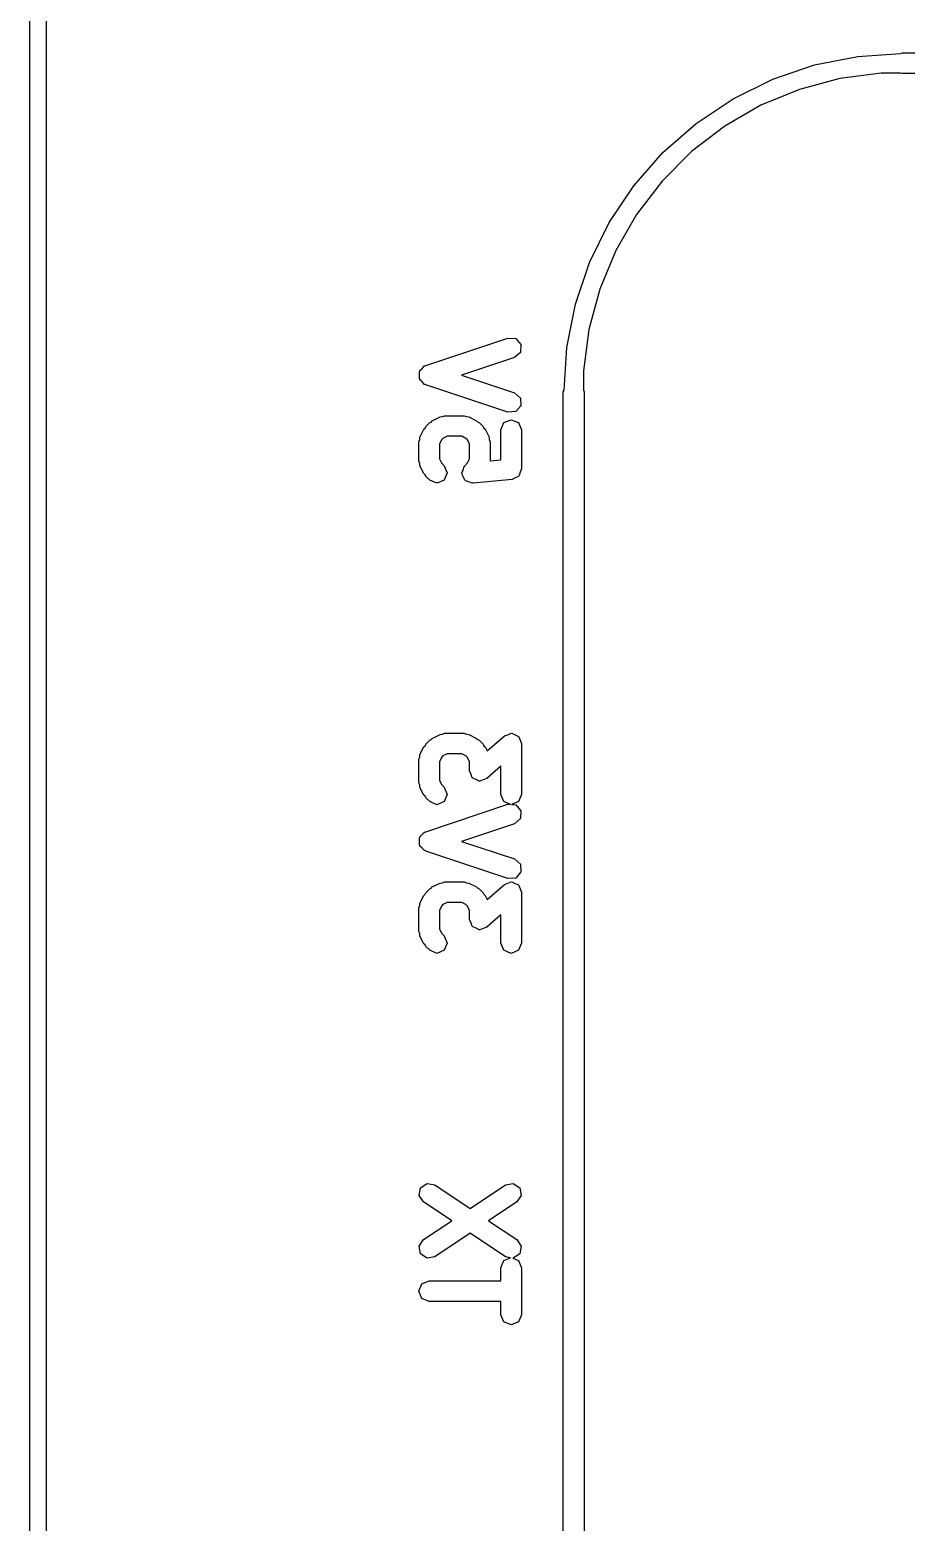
# Model space of a CAD drawing. Extents: x 111.8 to 137.6, y -130 to -95.3.
# Drawn here: x 111.79 to 117.13, y -109.27 to -100.18 of the extents above; entities that cross this region are included whole.
import ezdxf

# ---------------------------------------------------------------- set-up
doc = ezdxf.new("R2010")
doc.units = 0
doc.layers.add('BLACK', color=7, linetype='CONTINUOUS')

msp = doc.modelspace()

# ---------------------------------------------------------------- linework, layer by layer
at = {"layer": 'BLACK', "linetype": 'CONTINUOUS'}
for p, q in [((111.794, -129.063), (111.794, -96.3066)), ((111.894, -96.3166), (111.894, -129.053)), ((116.573, -100.398), (116.837, -100.346)), ((116.837, -100.346), (117.096, -100.329)), ((117.096, -100.329), (117.106, -100.324)), ((117.106, -100.324), (134.106, -100.324)), ((116.318, -100.485), (116.573, -100.398)), ((116.979, -100.448), (116.727, -100.481)), ((117.097, -100.448), (116.979, -100.448)), ((117.106, -100.451), (117.097, -100.448)), ((134.106, -100.451), (117.106, -100.451)), ((116.076, -100.604), (116.318, -100.485)), ((116.481, -100.547), (116.246, -100.644)), ((116.727, -100.481), (116.481, -100.547)), ((115.852, -100.754), (116.076, -100.604)), ((116.246, -100.644), (116.026, -100.771)), ((115.649, -100.931), (115.852, -100.754)), ((116.026, -100.771), (115.824, -100.926)), ((115.472, -101.134), (115.649, -100.931)), ((115.824, -100.926), (115.644, -101.106)), ((115.644, -101.106), (115.489, -101.308)), ((115.322, -101.358), (115.472, -101.134)), ((115.203, -101.6), (115.322, -101.358)), ((115.489, -101.308), (115.362, -101.528)), ((115.362, -101.528), (115.265, -101.763)), ((115.116, -101.855), (115.203, -101.6)), ((115.265, -101.763), (115.199, -102.009)), ((115.064, -102.119), (115.116, -101.855)), ((115.199, -102.009), (115.166, -102.261)), ((114.205, -102.228), (114.705, -102.061)), ((114.705, -102.061), (114.753, -102.064)), ((114.753, -102.064), (114.784, -102.1)), ((114.784, -102.1), (114.781, -102.148)), ((114.745, -102.18), (114.423, -102.287)), ((114.781, -102.148), (114.745, -102.18)), ((115.047, -102.378), (115.064, -102.119)), ((114.166, -102.267), (114.169, -102.264)), ((114.167, -102.287), (114.166, -102.267)), ((114.166, -102.307), (114.167, -102.287)), ((114.169, -102.259), (114.184, -102.246)), ((114.169, -102.264), (114.169, -102.259)), ((114.184, -102.246), (114.197, -102.231)), ((114.197, -102.231), (114.202, -102.231)), ((114.202, -102.231), (114.205, -102.228)), ((114.423, -102.287), (114.745, -102.394)), ((115.166, -102.261), (115.166, -102.379)), ((114.169, -102.31), (114.166, -102.307)), ((114.169, -102.315), (114.169, -102.31)), ((114.184, -102.328), (114.169, -102.315)), ((114.197, -102.343), (114.184, -102.328)), ((114.202, -102.343), (114.197, -102.343)), ((114.205, -102.346), (114.202, -102.343)), ((114.705, -102.513), (114.205, -102.346)), ((115.042, -102.388), (115.047, -102.378)), ((115.166, -102.379), (115.169, -102.388)), ((114.745, -102.394), (114.781, -102.426)), ((114.781, -102.426), (114.784, -102.473)), ((115.042, -116.188), (115.042, -102.388)), ((115.169, -102.388), (115.169, -116.188)), ((114.245, -102.564), (114.292, -102.541)), ((114.292, -102.541), (114.307, -102.539)), ((114.307, -102.539), (114.32, -102.534)), ((114.32, -102.534), (114.439, -102.534)), ((114.439, -102.534), (114.453, -102.539)), ((114.453, -102.539), (114.467, -102.541)), ((114.467, -102.541), (114.515, -102.564)), ((114.681, -102.576), (114.725, -102.558)), ((114.753, -102.509), (114.705, -102.513)), ((114.725, -102.558), (114.769, -102.576)), ((114.784, -102.473), (114.753, -102.509)), ((114.169, -102.664), (114.193, -102.616)), ((114.193, -102.616), (114.201, -102.609)), ((114.201, -102.609), (114.205, -102.6)), ((114.205, -102.6), (114.229, -102.576)), ((114.229, -102.576), (114.238, -102.572)), ((114.238, -102.572), (114.245, -102.564)), ((114.515, -102.564), (114.522, -102.572)), ((114.522, -102.572), (114.531, -102.576)), ((114.531, -102.576), (114.555, -102.6)), ((114.555, -102.6), (114.559, -102.609)), ((114.559, -102.609), (114.567, -102.616)), ((114.567, -102.616), (114.591, -102.664)), ((114.663, -102.62), (114.681, -102.576)), ((114.663, -102.802), (114.663, -102.62)), ((114.769, -102.576), (114.788, -102.62)), ((114.788, -102.62), (114.788, -102.858)), ((114.163, -102.692), (114.168, -102.678)), ((114.163, -102.811), (114.163, -102.692)), ((114.168, -102.678), (114.169, -102.664)), ((114.3, -102.681), (114.288, -102.706)), ((114.288, -102.706), (114.288, -102.796)), ((114.31, -102.672), (114.3, -102.681)), ((114.335, -102.659), (114.31, -102.672)), ((114.425, -102.659), (114.335, -102.659)), ((114.45, -102.672), (114.425, -102.659)), ((114.46, -102.681), (114.45, -102.672)), ((114.472, -102.706), (114.46, -102.681)), ((114.472, -102.796), (114.472, -102.706)), ((114.591, -102.664), (114.592, -102.678)), ((114.592, -102.678), (114.597, -102.692)), ((114.597, -102.692), (114.597, -102.808)), ((114.168, -102.824), (114.163, -102.811)), ((114.169, -102.839), (114.168, -102.824)), ((114.288, -102.796), (114.3, -102.821)), ((114.3, -102.821), (114.317, -102.838)), ((114.443, -102.838), (114.46, -102.821)), ((114.46, -102.821), (114.472, -102.796)), ((114.597, -102.808), (114.663, -102.802)), ((114.193, -102.886), (114.169, -102.839)), ((114.201, -102.893), (114.193, -102.886)), ((114.205, -102.903), (114.201, -102.893)), ((114.229, -102.926), (114.205, -102.903)), ((114.317, -102.838), (114.335, -102.882)), ((114.335, -102.882), (114.317, -102.926)), ((114.425, -102.882), (114.433, -102.863)), ((114.426, -102.885), (114.425, -102.882)), ((114.425, -102.888), (114.426, -102.885)), ((114.435, -102.907), (114.425, -102.888)), ((114.433, -102.863), (114.439, -102.843)), ((114.443, -102.926), (114.435, -102.907)), ((114.439, -102.843), (114.442, -102.841)), ((114.442, -102.841), (114.443, -102.838)), ((114.731, -102.921), (114.493, -102.944)), ((114.75, -102.911), (114.731, -102.921)), ((114.769, -102.903), (114.75, -102.911)), ((114.771, -102.899), (114.769, -102.903)), ((114.774, -102.898), (114.771, -102.899)), ((114.78, -102.878), (114.774, -102.898)), ((114.788, -102.858), (114.78, -102.878)), ((114.273, -102.945), (114.229, -102.926)), ((114.317, -102.926), (114.273, -102.945)), ((114.446, -102.928), (114.443, -102.926)), ((114.448, -102.931), (114.446, -102.928)), ((114.468, -102.937), (114.448, -102.931)), ((114.487, -102.945), (114.468, -102.937)), ((114.49, -102.943), (114.487, -102.945)), ((114.493, -102.944), (114.49, -102.943)), ((114.307, -104.473), (114.32, -104.467)), ((114.32, -104.467), (114.439, -104.467)), ((114.439, -104.467), (114.453, -104.473)), ((114.705, -104.476), (114.725, -104.467)), ((114.725, -104.467), (114.727, -104.468)), ((114.727, -104.468), (114.729, -104.467)), ((114.729, -104.467), (114.749, -104.477)), ((114.169, -104.597), (114.193, -104.549)), ((114.193, -104.549), (114.201, -104.543)), ((114.201, -104.543), (114.205, -104.533)), ((114.205, -104.533), (114.229, -104.509)), ((114.229, -104.509), (114.238, -104.505)), ((114.238, -104.505), (114.245, -104.498)), ((114.245, -104.498), (114.292, -104.474)), ((114.292, -104.474), (114.307, -104.473)), ((114.453, -104.473), (114.467, -104.474)), ((114.467, -104.474), (114.515, -104.498)), ((114.515, -104.498), (114.522, -104.505)), ((114.522, -104.505), (114.531, -104.509)), ((114.531, -104.509), (114.555, -104.533)), ((114.555, -104.533), (114.559, -104.543)), ((114.559, -104.543), (114.567, -104.549)), ((114.567, -104.549), (114.579, -104.574)), ((114.579, -104.574), (114.684, -104.483)), ((114.684, -104.483), (114.705, -104.476)), ((114.749, -104.477), (114.769, -104.486)), ((114.769, -104.486), (114.77, -104.488)), ((114.77, -104.488), (114.772, -104.489)), ((114.772, -104.489), (114.779, -104.509)), ((114.779, -104.509), (114.788, -104.53)), ((114.788, -104.53), (114.788, -104.839)), ((114.163, -104.625), (114.168, -104.612)), ((114.163, -104.768), (114.163, -104.625)), ((114.168, -104.612), (114.169, -104.597)), ((114.3, -104.614), (114.288, -104.64)), ((114.288, -104.64), (114.288, -104.753)), ((114.31, -104.605), (114.3, -104.614)), ((114.335, -104.592), (114.31, -104.605)), ((114.425, -104.592), (114.335, -104.592)), ((114.45, -104.605), (114.425, -104.592)), ((114.46, -104.614), (114.45, -104.605)), ((114.472, -104.64), (114.46, -104.614)), ((114.472, -104.696), (114.472, -104.64)), ((114.481, -104.717), (114.472, -104.696)), ((114.488, -104.738), (114.481, -104.717)), ((114.49, -104.739), (114.488, -104.738)), ((114.491, -104.741), (114.49, -104.739)), ((114.511, -104.749), (114.491, -104.741)), ((114.663, -104.667), (114.576, -104.743)), ((114.663, -104.839), (114.663, -104.667)), ((114.168, -104.781), (114.163, -104.768)), ((114.169, -104.796), (114.168, -104.781)), ((114.193, -104.843), (114.169, -104.796)), ((114.288, -104.753), (114.3, -104.778)), ((114.3, -104.778), (114.317, -104.795)), ((114.317, -104.795), (114.335, -104.839)), ((114.531, -104.759), (114.511, -104.749)), ((114.533, -104.758), (114.531, -104.759)), ((114.535, -104.759), (114.533, -104.758)), ((114.555, -104.751), (114.535, -104.759)), ((114.576, -104.743), (114.555, -104.751)), ((114.201, -104.85), (114.193, -104.843)), ((114.205, -104.86), (114.201, -104.85)), ((114.229, -104.883), (114.205, -104.86)), ((114.205, -105.066), (114.705, -104.899)), ((114.273, -104.902), (114.229, -104.883)), ((114.317, -104.883), (114.273, -104.902)), ((114.335, -104.839), (114.317, -104.883)), ((114.681, -104.883), (114.663, -104.839)), ((114.721, -104.9), (114.681, -104.883)), ((114.705, -104.899), (114.721, -104.9)), ((114.769, -104.883), (114.728, -104.901)), ((114.728, -104.901), (114.753, -104.902)), ((114.753, -104.902), (114.784, -104.939)), ((114.788, -104.839), (114.769, -104.883)), ((114.781, -104.986), (114.745, -105.018)), ((114.784, -104.939), (114.781, -104.986)), ((114.166, -105.105), (114.169, -105.102)), ((114.169, -105.097), (114.184, -105.084)), ((114.169, -105.102), (114.169, -105.097)), ((114.184, -105.084), (114.197, -105.069)), ((114.197, -105.069), (114.202, -105.069)), ((114.202, -105.069), (114.205, -105.066)), ((114.745, -105.018), (114.423, -105.125)), ((114.167, -105.125), (114.166, -105.105)), ((114.166, -105.145), (114.167, -105.125)), ((114.169, -105.148), (114.166, -105.145)), ((114.169, -105.153), (114.169, -105.148)), ((114.184, -105.166), (114.169, -105.153)), ((114.197, -105.181), (114.184, -105.166)), ((114.202, -105.181), (114.197, -105.181)), ((114.205, -105.184), (114.202, -105.181)), ((114.705, -105.351), (114.205, -105.184)), ((114.423, -105.125), (114.745, -105.232)), ((114.745, -105.232), (114.781, -105.264)), ((114.781, -105.264), (114.784, -105.311)), ((114.307, -105.378), (114.32, -105.372)), ((114.32, -105.372), (114.439, -105.372)), ((114.439, -105.372), (114.453, -105.378)), ((114.753, -105.348), (114.705, -105.351)), ((114.705, -105.38), (114.725, -105.372)), ((114.725, -105.372), (114.727, -105.373)), ((114.727, -105.373), (114.729, -105.372)), ((114.729, -105.372), (114.749, -105.382)), ((114.784, -105.311), (114.753, -105.348)), ((114.169, -105.502), (114.193, -105.454)), ((114.193, -105.454), (114.201, -105.447)), ((114.201, -105.447), (114.205, -105.438)), ((114.205, -105.438), (114.229, -105.414)), ((114.229, -105.414), (114.238, -105.41)), ((114.238, -105.41), (114.245, -105.402)), ((114.245, -105.402), (114.292, -105.379)), ((114.292, -105.379), (114.307, -105.378)), ((114.453, -105.378), (114.467, -105.379)), ((114.467, -105.379), (114.515, -105.402)), ((114.515, -105.402), (114.522, -105.41)), ((114.522, -105.41), (114.531, -105.414)), ((114.531, -105.414), (114.555, -105.438)), ((114.555, -105.438), (114.559, -105.447)), ((114.559, -105.447), (114.567, -105.454)), ((114.567, -105.454), (114.579, -105.479)), ((114.579, -105.479), (114.684, -105.387)), ((114.684, -105.387), (114.705, -105.38)), ((114.749, -105.382), (114.769, -105.39)), ((114.769, -105.39), (114.77, -105.392)), ((114.77, -105.392), (114.772, -105.393)), ((114.772, -105.393), (114.779, -105.414)), ((114.779, -105.414), (114.788, -105.435)), ((114.788, -105.435), (114.788, -105.744)), ((114.163, -105.53), (114.168, -105.516)), ((114.163, -105.673), (114.163, -105.53)), ((114.168, -105.516), (114.169, -105.502)), ((114.3, -105.519), (114.288, -105.545)), ((114.288, -105.545), (114.288, -105.658)), ((114.31, -105.51), (114.3, -105.519)), ((114.335, -105.497), (114.31, -105.51)), ((114.425, -105.497), (114.335, -105.497)), ((114.45, -105.51), (114.425, -105.497)), ((114.46, -105.519), (114.45, -105.51)), ((114.472, -105.545), (114.46, -105.519)), ((114.472, -105.601), (114.472, -105.545)), ((114.481, -105.622), (114.472, -105.601)), ((114.488, -105.642), (114.481, -105.622)), ((114.49, -105.643), (114.488, -105.642)), ((114.491, -105.645), (114.49, -105.643)), ((114.511, -105.654), (114.491, -105.645)), ((114.576, -105.648), (114.555, -105.655)), ((114.663, -105.572), (114.576, -105.648)), ((114.663, -105.744), (114.663, -105.572)), ((114.168, -105.686), (114.163, -105.673)), ((114.169, -105.701), (114.168, -105.686)), ((114.193, -105.748), (114.169, -105.701)), ((114.288, -105.658), (114.3, -105.683)), ((114.3, -105.683), (114.317, -105.7)), ((114.317, -105.7), (114.335, -105.744)), ((114.531, -105.664), (114.511, -105.654)), ((114.533, -105.663), (114.531, -105.664)), ((114.535, -105.664), (114.533, -105.663)), ((114.555, -105.655), (114.535, -105.664)), ((114.201, -105.755), (114.193, -105.748)), ((114.205, -105.764), (114.201, -105.755)), ((114.229, -105.788), (114.205, -105.764)), ((114.273, -105.807), (114.229, -105.788)), ((114.317, -105.788), (114.273, -105.807)), ((114.335, -105.744), (114.317, -105.788)), ((114.681, -105.788), (114.663, -105.744)), ((114.725, -105.807), (114.681, -105.788)), ((114.769, -105.788), (114.725, -105.807)), ((114.788, -105.744), (114.769, -105.788)), ((114.164, -107.28), (114.173, -107.233)), ((114.191, -107.32), (114.164, -107.28)), ((114.173, -107.233), (114.213, -107.207)), ((114.213, -107.207), (114.26, -107.216)), ((114.26, -107.216), (114.475, -107.359)), ((114.475, -107.359), (114.691, -107.216)), ((114.691, -107.216), (114.737, -107.207)), ((114.737, -107.207), (114.777, -107.233)), ((114.786, -107.28), (114.76, -107.32)), ((114.777, -107.233), (114.786, -107.28)), ((114.363, -107.435), (114.191, -107.32)), ((114.76, -107.32), (114.588, -107.435)), ((114.191, -107.549), (114.363, -107.435)), ((114.588, -107.435), (114.76, -107.549)), ((114.164, -107.589), (114.191, -107.549)), ((114.475, -107.51), (114.26, -107.653)), ((114.691, -107.653), (114.475, -107.51)), ((114.76, -107.549), (114.786, -107.589)), ((114.173, -107.636), (114.164, -107.589)), ((114.213, -107.662), (114.173, -107.636)), ((114.777, -107.636), (114.737, -107.662)), ((114.786, -107.589), (114.777, -107.636)), ((114.26, -107.653), (114.213, -107.662)), ((114.663, -107.72), (114.681, -107.676)), ((114.663, -107.801), (114.663, -107.72)), ((114.681, -107.676), (114.721, -107.659)), ((114.721, -107.659), (114.691, -107.653)), ((114.737, -107.662), (114.736, -107.662)), ((114.736, -107.662), (114.769, -107.676)), ((114.769, -107.676), (114.788, -107.72)), ((114.788, -107.72), (114.788, -108.006)), ((114.163, -107.863), (114.181, -107.819)), ((114.181, -107.819), (114.225, -107.801)), ((114.225, -107.801), (114.663, -107.801)), ((114.181, -107.907), (114.163, -107.863)), ((114.225, -107.926), (114.181, -107.907)), ((114.663, -107.926), (114.225, -107.926)), ((114.663, -108.006), (114.663, -107.926)), ((114.681, -108.05), (114.663, -108.006)), ((114.788, -108.006), (114.769, -108.05)), ((114.725, -108.068), (114.681, -108.05)), ((114.769, -108.05), (114.725, -108.068))]:
    msp.add_line(p, q, dxfattribs=at)

doc.saveas('drawing.dxf')
